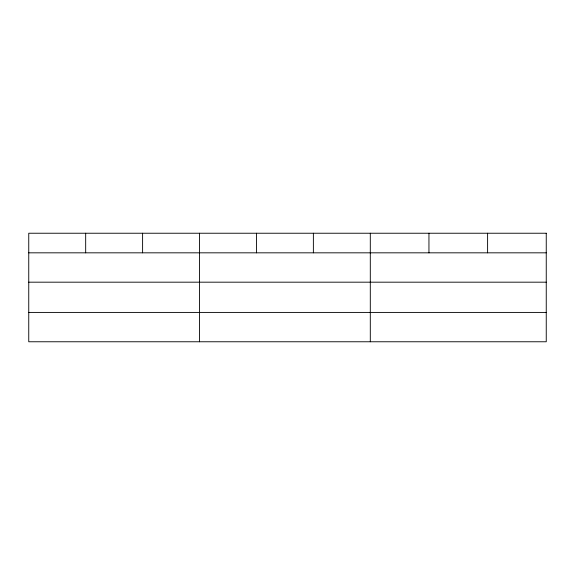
<?xml version="1.0" encoding="UTF-8"?>
<svg xmlns="http://www.w3.org/2000/svg" width="575" height="575" viewBox="0 0 575 575"><rect width="100%" height="100%" fill="white"/><g stroke="black" fill="none" stroke-linecap="round" stroke-linejoin="round"><path stroke-width="0.86" d="M28.75 252.827L546.25 252.827M28.75 282.181L546.25 282.181M28.75 312.419L546.25 312.419M487.6 233.234L487.6 252.827M428.95 233.234L428.95 252.827M370.3 233.234L370.3 341.766M313.375 233.234L313.375 252.827M256.45 233.234L256.45 252.827M199.525 233.234L199.525 341.766M142.6 233.234L142.6 252.827M85.675 233.234L85.675 252.827M546.25 233.234L28.75 233.234L28.75 341.766L546.25 341.766L546.25 233.234"/></g></svg>
